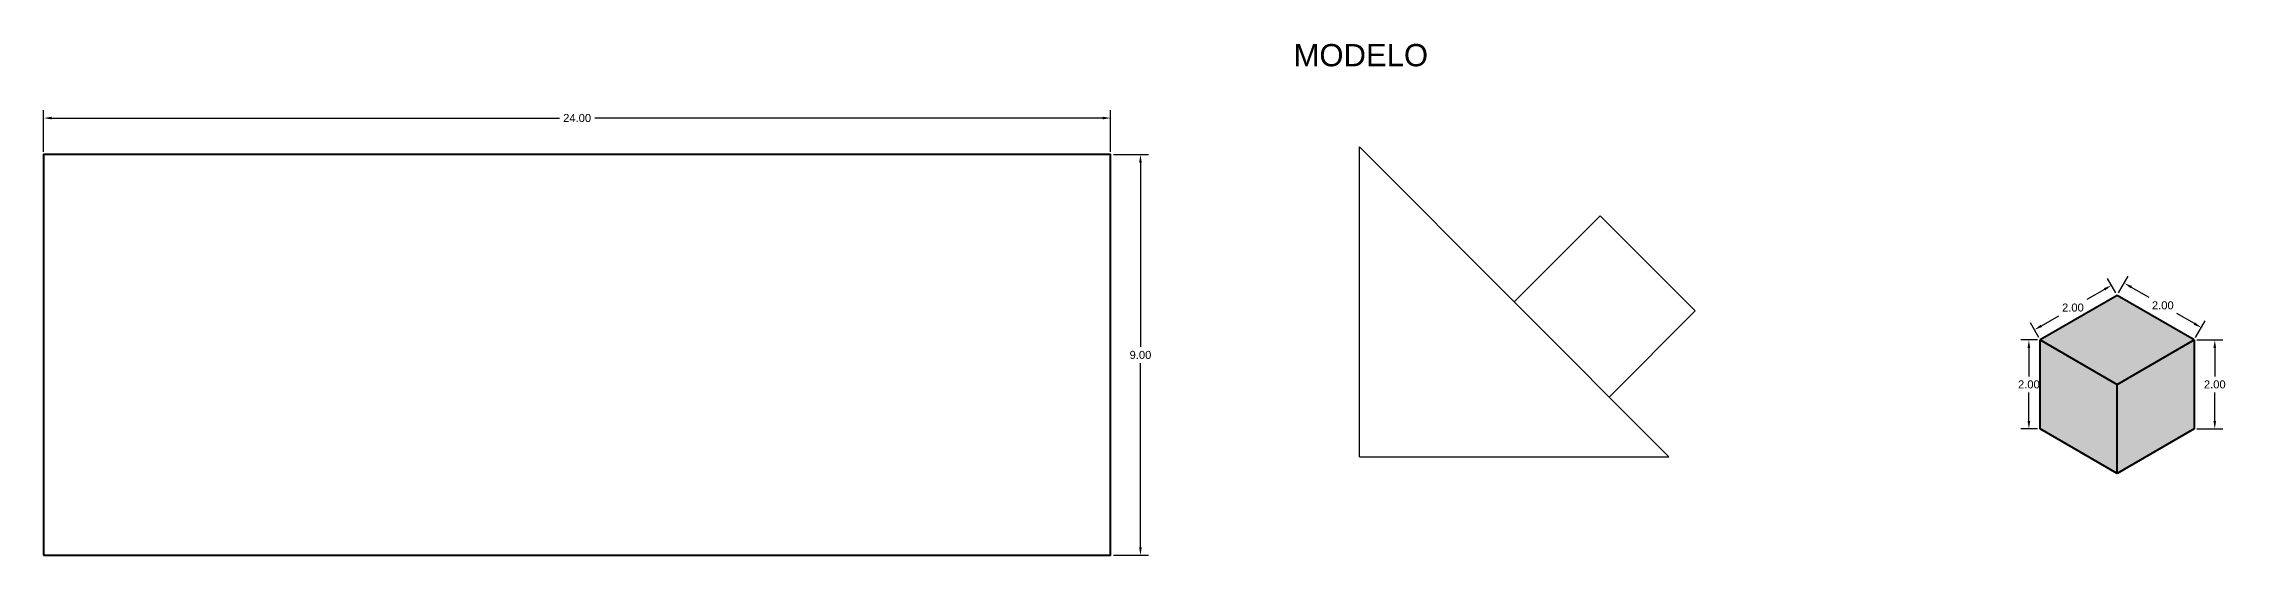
# Model space of a CAD drawing. Header units: metres. Extents: x 7 to 125, y 3 to 30.
# Drawn here: x 7.49 to 56.56, y 6.91 to 18.4 of the extents above; entities that cross this region are included whole.
import ezdxf

# ---------------------------------------------------------------- set-up
doc = ezdxf.new("R2010")
doc.units = ezdxf.units.M
doc.header["$LTSCALE"] = 0.00015
doc.header["$MEASUREMENT"] = 0
doc.header["$PDMODE"] = 34
doc.header["$PDSIZE"] = 0.1
doc.layers.add('Dimension', color=50, linetype='Continuous', lineweight=5)
doc.layers.add('Object', color=62, linetype='Continuous', lineweight=40)
doc.styles.get("Standard").update_dxf_attribs({"font": 'arial.ttf'})
doc.dimstyles.get("Standard").update_dxf_attribs({"dimtxt": 0.18, "dimasz": 0.18, "dimexe": 0.18, "dimexo": 0.0625, "dimgap": 0.09, "dimtad": 0, "dimtih": 1, "dimtoh": 1, "dimzin": 0, "dimdsep": 46, "dimtxsty": 'Standard', "dimcen": 0.09, "dimazin": 0, "dimtfac": 1, "dimtofl": 0, "dimtmove": 0, "dimatfit": 3, "dimfxl": 1, "dimtolj": 1, "dimtzin": 0, "dimarcsym": 0})

# ---------------------------------------------------------------- blocks, each defined once
blk = doc.blocks.new('*D1')
at = {"layer": 'Defpoints', "color": 0, "transparency": 16777216}
for p in [(31.485, 16.733), (7.485, 15.913), (31.485, 15.913)]:
    blk.add_point(p, dxfattribs=at)
at = {"layer": 'Dimension', "color": 0, "lineweight": -2, "transparency": 16777216}
for p, q in [((7.485, 15.976), (7.485, 16.913)), ((7.665, 16.733), (19.09, 16.733)), ((31.305, 16.733), (19.88, 16.733)), ((31.485, 15.976), (31.485, 16.913))]:
    blk.add_line(p, q, dxfattribs=at)
at = {"layer": 'Dimension', "color": 0, "transparency": 16777216}
for points in [[(7.665, 16.763), (7.665, 16.703), (7.485, 16.733)], [(31.305, 16.763), (31.305, 16.703), (31.485, 16.733)]]:
    blk.add_solid(points, dxfattribs=at)
at = {"layer": 'Dimension', "color": 0, "transparency": 16777216, "insert": (19.485, 16.733), "char_height": 0.18, "attachment_point": 5}
blk.add_mtext('\\A1;24.00', dxfattribs=at)
blk = doc.blocks.new('*D2')
at = {"layer": 'Defpoints', "color": 0, "transparency": 16777216}
for p in [(31.485, 15.913), (31.485, 6.913), (32.156, 6.913)]:
    blk.add_point(p, dxfattribs=at)
at = {"layer": 'Dimension', "color": 0, "lineweight": -2, "transparency": 16777216}
for p, q in [((31.548, 15.913), (32.336, 15.913)), ((32.156, 15.733), (32.156, 11.595)), ((32.156, 7.093), (32.156, 11.231)), ((31.548, 6.913), (32.336, 6.913))]:
    blk.add_line(p, q, dxfattribs=at)
at = {"layer": 'Dimension', "color": 0, "transparency": 16777216}
for points in [[(32.126, 15.733), (32.186, 15.733), (32.156, 15.913)], [(32.126, 7.093), (32.186, 7.093), (32.156, 6.913)]]:
    blk.add_solid(points, dxfattribs=at)
at = {"layer": 'Dimension', "color": 0, "transparency": 16777216, "insert": (32.156, 11.413), "char_height": 0.18, "attachment_point": 5}
blk.add_mtext('\\A1;9.00', dxfattribs=at)
blk = doc.blocks.new('*D7')
at = {"layer": 'Defpoints', "color": 0, "transparency": 16777216}
for p in [(52.14, 11.75), (52.395, 11.75), (52.395, 9.75)]:
    blk.add_point(p, dxfattribs=at)
at = {"layer": 'Dimension', "color": 0, "lineweight": -2, "transparency": 16777216}
for p, q in [((52.332, 11.75), (51.96, 11.75)), ((52.14, 11.57), (52.14, 10.932)), ((52.14, 9.93), (52.14, 10.568)), ((52.332, 9.75), (51.96, 9.75))]:
    blk.add_line(p, q, dxfattribs=at)
at = {"layer": 'Dimension', "color": 0, "transparency": 16777216}
for points in [[(52.11, 11.57), (52.17, 11.57), (52.14, 11.75)], [(52.11, 9.93), (52.17, 9.93), (52.14, 9.75)]]:
    blk.add_solid(points, dxfattribs=at)
at = {"layer": 'Dimension', "color": 0, "transparency": 16777216, "insert": (52.14, 10.75), "char_height": 0.18, "attachment_point": 5}
blk.add_mtext('\\A1;2.00', dxfattribs=at)
blk = doc.blocks.new('*D8')
at = {"layer": 'Defpoints', "color": 0, "transparency": 16777216}
for p in [(53.996, 12.976), (54.127, 12.75), (52.395, 11.75)]:
    blk.add_point(p, dxfattribs=at)
at = {"layer": 'Dimension', "color": 0, "lineweight": -2, "transparency": 16777216}
for p, q in [((53.84, 12.886), (53.445, 12.658)), ((54.095, 12.804), (53.906, 13.132)), ((52.42, 12.066), (52.815, 12.294)), ((52.363, 11.804), (52.174, 12.132))]:
    blk.add_line(p, q, dxfattribs=at)
at = {"layer": 'Dimension', "color": 0, "transparency": 16777216}
for points in [[(53.825, 12.912), (53.855, 12.86), (53.996, 12.976)], [(52.405, 12.092), (52.435, 12.04), (52.264, 11.976)]]:
    blk.add_solid(points, dxfattribs=at)
at = {"layer": 'Dimension', "color": 0, "transparency": 16777216, "insert": (53.13, 12.476), "char_height": 0.18, "attachment_point": 5}
blk.add_mtext('\\A1;2.00', dxfattribs=at)
blk = doc.blocks.new('*D9')
at = {"layer": 'Defpoints', "color": 0, "transparency": 16777216}
for p in [(54.127, 12.75), (56.018, 12.026), (55.859, 11.75)]:
    blk.add_point(p, dxfattribs=at)
at = {"layer": 'Dimension', "color": 0, "lineweight": -2, "transparency": 16777216}
for p, q in [((54.158, 12.804), (54.376, 13.181)), ((54.442, 12.936), (54.837, 12.707)), ((55.862, 12.116), (55.467, 12.344)), ((55.89, 11.804), (56.108, 12.181))]:
    blk.add_line(p, q, dxfattribs=at)
at = {"layer": 'Dimension', "color": 0, "transparency": 16777216}
for points in [[(54.457, 12.962), (54.427, 12.91), (54.286, 13.026)], [(55.877, 12.142), (55.847, 12.09), (56.018, 12.026)]]:
    blk.add_solid(points, dxfattribs=at)
at = {"layer": 'Dimension', "color": 0, "transparency": 16777216, "insert": (55.152, 12.526), "char_height": 0.18, "attachment_point": 5}
blk.add_mtext('\\A1;2.00', dxfattribs=at)
blk = doc.blocks.new('*D11')
at = {"layer": 'Defpoints', "color": 0, "transparency": 16777216}
for p in [(55.859, 11.75), (55.859, 9.75), (56.321, 9.75)]:
    blk.add_point(p, dxfattribs=at)
at = {"layer": 'Dimension', "color": 0, "lineweight": -2, "transparency": 16777216}
for p, q in [((55.921, 11.75), (56.501, 11.75)), ((56.321, 11.57), (56.321, 10.932)), ((56.321, 9.93), (56.321, 10.568)), ((55.921, 9.75), (56.501, 9.75))]:
    blk.add_line(p, q, dxfattribs=at)
at = {"layer": 'Dimension', "color": 0, "transparency": 16777216}
for points in [[(56.291, 11.57), (56.351, 11.57), (56.321, 11.75)], [(56.291, 9.93), (56.351, 9.93), (56.321, 9.75)]]:
    blk.add_solid(points, dxfattribs=at)
at = {"layer": 'Dimension', "color": 0, "transparency": 16777216, "insert": (56.321, 10.75), "char_height": 0.18, "attachment_point": 5}
blk.add_mtext('\\A1;2.00', dxfattribs=at)

msp = doc.modelspace()

# ---------------------------------------------------------------- hatches: boundary and pattern name
at = {"true_color": 0xedee99}
h = msp.add_hatch(color=61, dxfattribs=at)
h.dxf.hatch_style = 1
h.paths.add_polyline_path([(54.127, 12.75), (52.395, 11.75), (54.127, 10.75), (55.859, 11.75)])
at = {"true_color": 0x2776bb}
h = msp.add_hatch(color=152, dxfattribs=at)
h.dxf.hatch_style = 1
h.paths.add_polyline_path([(54.127, 10.75), (52.395, 11.75), (52.395, 9.75), (54.127, 8.75)])
at = {"true_color": 0xf26722}
h = msp.add_hatch(color=30, dxfattribs=at)
h.dxf.hatch_style = 1
h.paths.add_polyline_path([(55.859, 11.75), (54.127, 10.75), (54.127, 8.75), (55.859, 9.75)])

# ---------------------------------------------------------------- linework, layer by layer
for p, q in [((37.081, 9.122), (37.081, 16.085)), ((37.081, 16.085), (44.043, 9.122)), ((40.562, 12.603), (42.496, 14.537)), ((42.496, 14.537), (44.633, 12.401)), ((44.633, 12.401), (42.699, 10.467)), ((37.081, 9.122), (44.043, 9.122))]:
    msp.add_line(p, q)
at = {"layer": 'Object'}
for p, q in [((54.127, 12.75), (52.395, 11.75)), ((55.859, 11.75), (54.127, 12.75)), ((52.395, 9.75), (52.395, 11.75)), ((52.395, 11.75), (54.127, 10.75)), ((54.127, 10.75), (55.859, 11.75)), ((55.859, 11.75), (55.859, 9.75)), ((54.127, 8.75), (54.127, 10.75)), ((54.127, 8.75), (52.395, 9.75)), ((55.859, 9.75), (54.127, 8.75))]:
    msp.add_line(p, q, dxfattribs=at)
msp.add_lwpolyline([(7.485, 6.913), (31.485, 6.913), (31.485, 15.913), (7.485, 15.913)], close=True, dxfattribs=at)

# ---------------------------------------------------------------- texts
msp.add_text('MODELO', height=0.5).set_placement((35.599, 17.896))

# ---------------------------------------------------------------- dimensions: what is measured, and where the dimension line sits
at = {"layer": 'Dimension'}
dim = msp.add_linear_dim(base=(31.485, 16.733), p1=(7.485, 15.913), p2=(31.485, 15.913), dimstyle='Standard', dxfattribs=at)
dim.commit()
dim.dimension.update_dxf_attribs({"geometry": '*D1', "text_midpoint": (19.485, 16.733)})
dim = msp.add_linear_dim(base=(32.156, 6.913), p1=(31.485, 15.913), p2=(31.485, 6.913), angle=90, dimstyle='Standard', dxfattribs=at)
dim.commit()
dim.dimension.update_dxf_attribs({"geometry": '*D2', "text_midpoint": (32.156, 11.413)})
for base, p1, p2, angle, picture, middle, dimtype in [((53.996, 12.976), (52.395, 11.75), (54.127, 12.75), 30, '*D8', (53.13, 12.476), 161), ((56.018, 12.026), (54.127, 12.75), (55.859, 11.75), 330, '*D9', (55.152, 12.526), 161), ((52.14, 11.75), (52.395, 9.75), (52.395, 11.75), 90, '*D7', (52.14, 10.75), 160), ((56.321, 9.75), (55.859, 11.75), (55.859, 9.75), 90, '*D11', (56.321, 10.75), 160)]:
    dim = msp.add_linear_dim(base=base, p1=p1, p2=p2, angle=angle, dimstyle='Standard', dxfattribs=at)
    dim.commit()
    dim.dimension.update_dxf_attribs({"geometry": picture, "text_midpoint": middle, "dimtype": dimtype})

doc.saveas('drawing.dxf')
